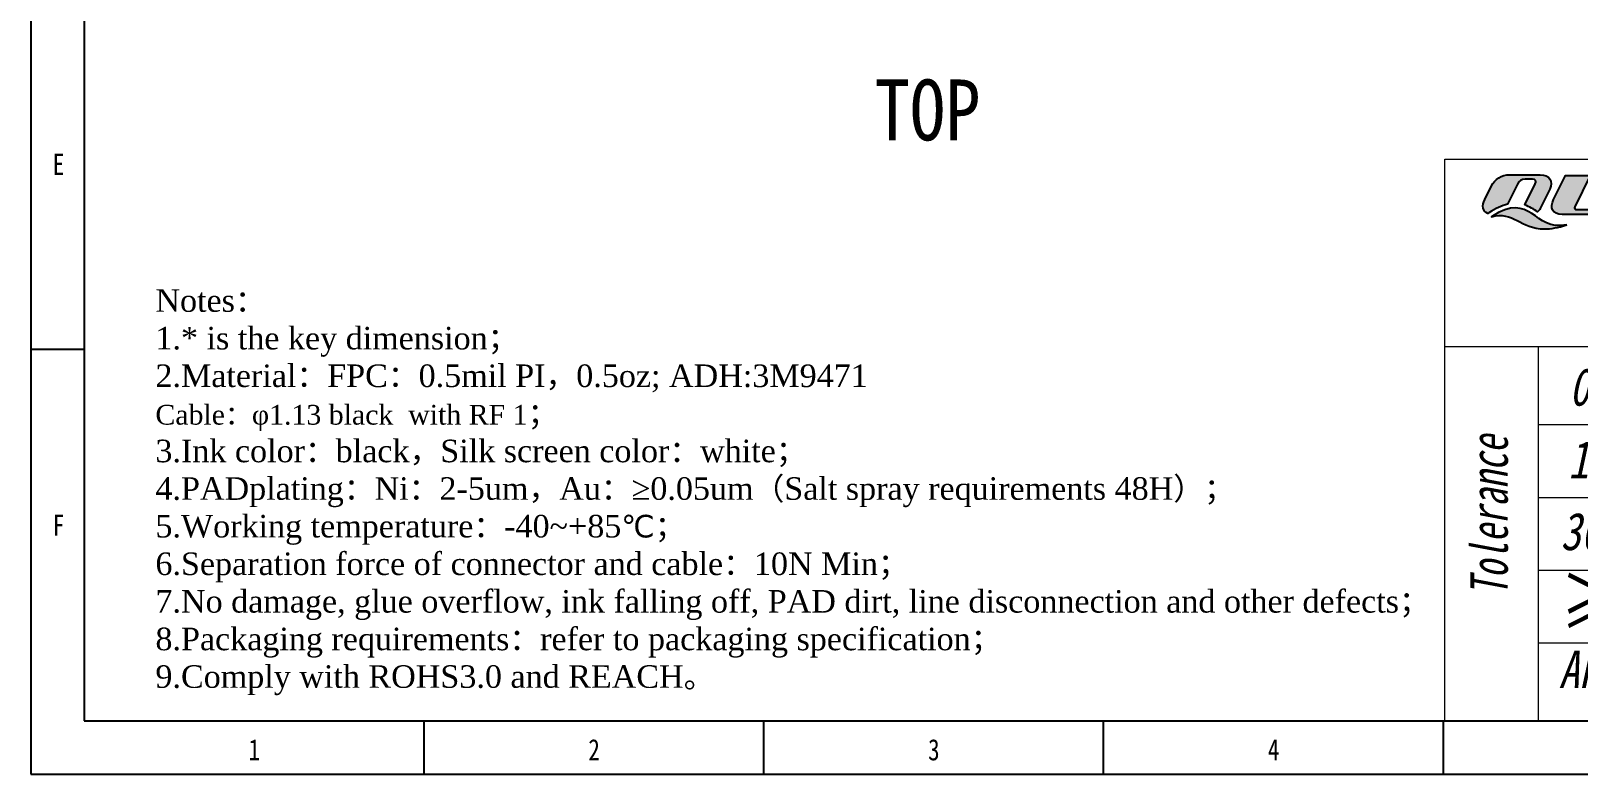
# Model space of a CAD drawing. Header units: millimetres. Extents: x 640 to 795, y 13 to 123.
# Drawn here: x 639.9 to 716.1, y 13.3 to 49.9 of the extents above; entities that cross this region are included whole.
import ezdxf

# ---------------------------------------------------------------- set-up
doc = ezdxf.new("R2010")
doc.units = ezdxf.units.MM
doc.header["$LTSCALE"] = 16.335
doc.layers.get('0').update_dxf_attribs({"linetype": 'CONTINUOUS'})
for name, color, linetype in [('04 \\M+2A4E5\\M+2A672', 1, 'CONTINUOUS'), ('07 图框', 15, 'CONTINUOUS'), ('layer 1', 7, 'CONTINUOUS')]:
    doc.layers.add(name, color=color, linetype=linetype)
doc.styles.add('ST1', font='', dxfattribs={"width": 0.8})
doc.styles.get("Standard").update_dxf_attribs({"font": 'txt', "width": 0.85})
doc.styles.add('Times new Roman', font='times.ttf')
doc.styles.get('ST1').set_extended_font_data('SimSun')

# ---------------------------------------------------------------- blocks, each defined once
blk = doc.blocks.new('BF')
h = blk.add_hatch(color=7)
edge = h.paths.add_edge_path()
edge.add_spline(control_points=[(1128.462, -289.415), (1128.462, -289.415), (1127.273, -289.415), (1127.273, -289.415), (1127.273, -289.415), (1126.942, -289.417), (1126.683, -289.599), (1126.556, -289.853), (1126.556, -289.853), (1126.556, -289.853), (1126.289, -290.386), (1126.289, -290.386), (1126.289, -290.386), (1126.168, -290.63), (1126.198, -290.854), (1126.408, -290.941), (1126.408, -290.941), (1126.408, -290.941), (1126.451, -290.913), (1126.451, -290.913), (1126.451, -290.913), (1126.717, -290.741), (1126.958, -290.63), (1127.181, -290.576), (1127.181, -290.576), (1127.181, -290.576), (1127.562, -289.814), (1127.562, -289.814), (1127.562, -289.814), (1127.562, -289.814), (1127.574, -289.789), (1127.574, -289.789), (1127.574, -289.789), (1127.64, -289.657), (1127.722, -289.588), (1127.876, -289.588), (1127.876, -289.588), (1127.876, -289.588), (1128.165, -289.588), (1128.165, -289.588), (1128.165, -289.588), (1128.293, -289.588), (1128.321, -289.673), (1128.27, -289.776), (1128.27, -289.776), (1128.27, -289.776), (1127.862, -290.602), (1127.862, -290.602), (1127.862, -290.602), (1128.046, -290.666), (1128.204, -290.769), (1128.357, -290.875), (1128.357, -290.875), (1128.401, -290.837), (1128.438, -290.79), (1128.465, -290.737), (1128.465, -290.737), (1128.465, -290.737), (1128.843, -289.982), (1128.843, -289.982), (1128.843, -289.982), (1128.993, -289.683), (1128.827, -289.417), (1128.462, -289.415)], knot_values=[0, 0, 0, 0, 0.0625, 0.0625, 0.0625, 0.0625, 0.125, 0.125, 0.125, 0.125, 0.1875, 0.1875, 0.1875, 0.1875, 0.25, 0.25, 0.25, 0.25, 0.3125, 0.3125, 0.3125, 0.3125, 0.375, 0.375, 0.375, 0.375, 0.4375, 0.4375, 0.4375, 0.4375, 0.5, 0.5, 0.5, 0.5, 0.5625, 0.5625, 0.5625, 0.5625, 0.625, 0.625, 0.625, 0.625, 0.6875, 0.6875, 0.6875, 0.6875, 0.75, 0.75, 0.75, 0.75, 0.8125, 0.8125, 0.8125, 0.8125, 0.875, 0.875, 0.875, 0.875, 0.9375, 0.9375, 0.9375, 0.9375, 1, 1, 1, 1], degree=3, periodic=0)
h = blk.add_hatch(color=256)
edge = h.paths.add_edge_path()
edge.add_spline(control_points=[(1131.174, -289.452), (1131.174, -289.452), (1130.588, -290.625), (1130.588, -290.625), (1130.588, -290.625), (1130.539, -290.722), (1130.439, -290.784), (1130.33, -290.784), (1130.33, -290.784), (1130.33, -290.784), (1129.902, -290.784), (1129.902, -290.784), (1129.902, -290.784), (1129.817, -290.784), (1129.789, -290.744), (1129.822, -290.672), (1129.822, -290.672), (1129.822, -290.672), (1130.425, -289.452), (1130.425, -289.452), (1130.425, -289.452), (1130.425, -289.452), (1129.454, -289.452), (1129.454, -289.452), (1129.454, -289.452), (1129.454, -289.452), (1128.987, -290.386), (1128.987, -290.386), (1128.987, -290.386), (1128.831, -290.699), (1128.925, -290.973), (1129.327, -290.971), (1129.327, -290.971), (1129.327, -290.971), (1130.649, -290.971), (1130.649, -290.971), (1130.649, -290.971), (1130.827, -290.971), (1130.993, -290.861), (1131.081, -290.681), (1131.081, -290.681), (1131.081, -290.681), (1131.695, -289.45), (1131.695, -289.45), (1131.695, -289.45), (1131.695, -289.45), (1131.174, -289.452), (1131.174, -289.452)], knot_values=[0, 0, 0, 0, 0.083333, 0.083333, 0.083333, 0.083333, 0.166667, 0.166667, 0.166667, 0.166667, 0.25, 0.25, 0.25, 0.25, 0.333333, 0.333333, 0.333333, 0.333333, 0.416667, 0.416667, 0.416667, 0.416667, 0.5, 0.5, 0.5, 0.5, 0.583333, 0.583333, 0.583333, 0.583333, 0.666667, 0.666667, 0.666667, 0.666667, 0.75, 0.75, 0.75, 0.75, 0.833333, 0.833333, 0.833333, 0.833333, 0.916667, 0.916667, 0.916667, 0.916667, 1, 1, 1, 1], degree=3, periodic=0)
h = blk.add_hatch(color=7)
edge = h.paths.add_edge_path()
edge.add_spline(control_points=[(1126.548, -291.063), (1128.143, -290.032), (1128.19, -291.658), (1129.507, -291.379)], knot_values=[0.75, 0.75, 0.75, 0.75, 1, 1, 1, 1], degree=3, periodic=0)
edge.add_spline(control_points=[(1129.507, -291.379), (1129.161, -291.497), (1128.878, -291.542), (1128.637, -291.541)], knot_values=[0, 0, 0, 0, 0.25, 0.25, 0.25, 0.25], degree=3, periodic=0)
edge.add_spline(control_points=[(1128.636, -291.541), (1127.69, -291.538), (1127.399, -290.832), (1126.548, -291.063)], knot_values=[0.5, 0.5, 0.5, 0.5, 0.75, 0.75, 0.75, 0.75], degree=3, periodic=0)
at = {"layer": '07 图框', "color": 7, "lineweight": 0}
for p, q in [((1124.72, -288.801), (1190.855, -288.801)), ((1124.72, -310.846), (1124.72, -288.801)), ((1124.72, -288.801), (1190.855, -288.801)), ((1124.72, -296.149), (1190.855, -296.149)), ((1128.394, -310.846), (1128.394, -296.149)), ((1128.394, -299.221), (1140.887, -299.221)), ((1128.394, -302.072), (1140.887, -302.072)), ((1128.394, -304.923), (1140.887, -304.923)), ((1128.394, -307.774), (1140.887, -307.774))]:
    blk.add_line(p, q, dxfattribs=at)
at = {"layer": 'layer 1', "color": 7}
for points, knots in [([(1128.462, -289.415), (1128.462, -289.415), (1127.273, -289.415), (1127.273, -289.415), (1127.273, -289.415), (1126.942, -289.417), (1126.683, -289.599), (1126.556, -289.853), (1126.556, -289.853), (1126.556, -289.853), (1126.289, -290.386), (1126.289, -290.386), (1126.289, -290.386), (1126.168, -290.63), (1126.198, -290.854), (1126.408, -290.941), (1126.408, -290.941), (1126.408, -290.941), (1126.451, -290.913), (1126.451, -290.913), (1126.451, -290.913), (1126.717, -290.741), (1126.958, -290.63), (1127.181, -290.576), (1127.181, -290.576), (1127.181, -290.576), (1127.562, -289.814), (1127.562, -289.814), (1127.562, -289.814), (1127.562, -289.814), (1127.574, -289.789), (1127.574, -289.789), (1127.574, -289.789), (1127.64, -289.657), (1127.722, -289.588), (1127.876, -289.588), (1127.876, -289.588), (1127.876, -289.588), (1128.165, -289.588), (1128.165, -289.588), (1128.165, -289.588), (1128.293, -289.588), (1128.321, -289.673), (1128.27, -289.776), (1128.27, -289.776), (1128.27, -289.776), (1127.862, -290.602), (1127.862, -290.602), (1127.862, -290.602), (1128.046, -290.666), (1128.204, -290.769), (1128.357, -290.875), (1128.357, -290.875), (1128.401, -290.837), (1128.438, -290.79), (1128.465, -290.737), (1128.465, -290.737), (1128.465, -290.737), (1128.843, -289.982), (1128.843, -289.982), (1128.843, -289.982), (1128.993, -289.683), (1128.827, -289.417), (1128.462, -289.415)], [0, 0, 0, 0, 0.0625, 0.0625, 0.0625, 0.0625, 0.125, 0.125, 0.125, 0.125, 0.1875, 0.1875, 0.1875, 0.1875, 0.25, 0.25, 0.25, 0.25, 0.3125, 0.3125, 0.3125, 0.3125, 0.375, 0.375, 0.375, 0.375, 0.4375, 0.4375, 0.4375, 0.4375, 0.5, 0.5, 0.5, 0.5, 0.5625, 0.5625, 0.5625, 0.5625, 0.625, 0.625, 0.625, 0.625, 0.6875, 0.6875, 0.6875, 0.6875, 0.75, 0.75, 0.75, 0.75, 0.8125, 0.8125, 0.8125, 0.8125, 0.875, 0.875, 0.875, 0.875, 0.9375, 0.9375, 0.9375, 0.9375, 1, 1, 1, 1]), ([(1131.174, -289.452), (1131.174, -289.452), (1130.588, -290.625), (1130.588, -290.625), (1130.588, -290.625), (1130.539, -290.722), (1130.439, -290.784), (1130.33, -290.784), (1130.33, -290.784), (1130.33, -290.784), (1129.902, -290.784), (1129.902, -290.784), (1129.902, -290.784), (1129.817, -290.784), (1129.789, -290.744), (1129.822, -290.672), (1129.822, -290.672), (1129.822, -290.672), (1130.425, -289.452), (1130.425, -289.452), (1130.425, -289.452), (1130.425, -289.452), (1129.454, -289.452), (1129.454, -289.452), (1129.454, -289.452), (1129.454, -289.452), (1128.987, -290.386), (1128.987, -290.386), (1128.987, -290.386), (1128.831, -290.699), (1128.925, -290.973), (1129.327, -290.971), (1129.327, -290.971), (1129.327, -290.971), (1130.649, -290.971), (1130.649, -290.971), (1130.649, -290.971), (1130.827, -290.971), (1130.993, -290.861), (1131.081, -290.681), (1131.081, -290.681), (1131.081, -290.681), (1131.695, -289.45), (1131.695, -289.45), (1131.695, -289.45), (1131.695, -289.45), (1131.174, -289.452), (1131.174, -289.452)], [0, 0, 0, 0, 0.083333, 0.083333, 0.083333, 0.083333, 0.166667, 0.166667, 0.166667, 0.166667, 0.25, 0.25, 0.25, 0.25, 0.333333, 0.333333, 0.333333, 0.333333, 0.416667, 0.416667, 0.416667, 0.416667, 0.5, 0.5, 0.5, 0.5, 0.583333, 0.583333, 0.583333, 0.583333, 0.666667, 0.666667, 0.666667, 0.666667, 0.75, 0.75, 0.75, 0.75, 0.833333, 0.833333, 0.833333, 0.833333, 0.916667, 0.916667, 0.916667, 0.916667, 1, 1, 1, 1]), ([(1129.507, -291.379), (1129.161, -291.497), (1128.878, -291.542), (1128.637, -291.541), (1128.637, -291.541), (1128.637, -291.541), (1128.636, -291.541), (1128.636, -291.541), (1128.636, -291.541), (1127.69, -291.538), (1127.399, -290.832), (1126.548, -291.063), (1126.548, -291.063), (1128.143, -290.032), (1128.19, -291.658), (1129.507, -291.379)], [0, 0, 0, 0, 0.25, 0.25, 0.25, 0.25, 0.5, 0.5, 0.5, 0.5, 0.75, 0.75, 0.75, 0.75, 1, 1, 1, 1])]:
    blk.add_open_spline(points, degree=3, knots=knots, dxfattribs=at)
at = {"layer": '04 \\M+2A4E5\\M+2A672', "color": 7, "lineweight": 0, "attachment_point": 1, "style": 'ST1'}
for s, insert, char_height, width in [('{\\fSimSun|b0|i1|c134|p2;0-10   %%P0.05}', (1129.602, -297.006), 1.46966, 11.73315), ('{\\fSimSun|b0|i1|c134|p2;10-30  %%P0.10}', (1129.562, -299.862), 1.46966, 14.12083), ('{\\fSimSun|b0|i1|c134|p2;30-80  %%P0.15}', (1129.26, -302.674), 1.46966, 17.31734), ('{\\H1.333x;≥\\fMicrosoft YaHei UI|b0|i0|c134|p34;\\H0.5625x; \\fSimSun|b0|i1|c134|p2;\\H1.334x;80  %%P0.20}', (1129.281, -305.179), 1.469664, 11.73315), ('{\\fSimSun|b0|i1|c134|p2;Angle  %%P1}%%D', (1129.194, -308.086), 1.46966, 11.73315)]:
    blk.add_mtext(s, dxfattribs=dict(at, insert=insert, char_height=char_height, width=width))
at = {"layer": '07 图框', "color": 7, "lineweight": 0, "insert": (1125.721, -305.935), "char_height": 1.46966, "width": 9.1053, "attachment_point": 1, "rotation": 90, "style": 'ST1'}
blk.add_mtext('{\\fSimSun|b0|i1|c134|p2;\\W0.7;Tolerance}', dxfattribs=at)

msp = doc.modelspace()

# ---------------------------------------------------------------- linework, layer by layer
at = {"layer": '07 图框', "color": 7}
for p, q in [((639.918, 123.024), (639.918, 13.289)), ((642.531, 120.412), (642.531, 15.902)), ((642.531, 34.191), (639.918, 34.191)), ((642.531, 15.902), (792.502, 15.902)), ((659.252, 15.902), (659.252, 13.289)), ((675.974, 15.902), (675.974, 13.289)), ((692.695, 15.902), (692.695, 13.289)), ((709.417, 15.902), (709.417, 13.289)), ((639.918, 13.289), (795.115, 13.289))]:
    msp.add_line(p, q, dxfattribs=at)

# ---------------------------------------------------------------- block references
at = {"xscale": 1.255001684532104, "yscale": 1.255001684532104, "zscale": 1.255001684532104}
msp.add_blockref('BF', (-702.023, 406.014), dxfattribs=at)

# ---------------------------------------------------------------- texts
at = {"color": 7, "insert": (681.446, 47.485), "char_height": 3, "width": 36.6638, "attachment_point": 1}
msp.add_mtext('{\\fSimSun|b0|i0|c134|p2;TOP}', dxfattribs=at)
at = {"insert": (646.045, 37.157), "char_height": 1.110464, "width": 61.4474, "attachment_point": 1, "style": 'Times new Roman'}
msp.add_mtext('Notes{\\fSimSun|b0|i0|c134|p2;：}\\P1.* is the key dimension{\\fSimSun|b0|i0|c134|p2;；}\\P2.Material{\\fSimSun|b0|i0|c134|p2;：}FPC{\\fSimSun|b0|i0|c134|p2;：}0.5mil PI{\\fSimSun|b0|i0|c134|p2;，}0.5oz; ADH:3M9471\\P{\\H0.875x;\\C7;Cable\\fSTXihei|b0|i0|c134|p2;：\\fTimes New Roman|b0|i0|c0|p18;φ1.13 black  with RF 1\\fSimSun|b0|i0|c134|p2;\\H1.14286x;\\C256;；}\\P3.Ink color{\\fSimSun|b0|i0|c134|p2;：}black{\\fSimSun|b0|i0|c134|p2;，}Silk screen color{\\fSimSun|b0|i0|c134|p2;：}white{\\fSimSun|b0|i0|c134|p2;；}\\P4.PADplating{\\fSimSun|b0|i0|c134|p2;：}Ni{\\fSimSun|b0|i0|c134|p2;：}2-5um{\\fSimSun|b0|i0|c134|p2;，}Au{\\fSimSun|b0|i0|c134|p2;：}≥0.05um{\\fSimSun|b0|i0|c134|p2;（}Salt spray requirements 48H{\\fSimSun|b0|i0|c134|p2;）；}\\P5.Working temperature{\\fSimSun|b0|i0|c134|p2;：}-40~+85℃{\\fSimSun|b0|i0|c134|p2;；\\P}6.Separation force of connector and cable{\\fSimSun|b0|i0|c134|p2;：}10N Min{\\fSimSun|b0|i0|c134|p2;；}\\P7.No damage, glue overflow, ink falling off, PAD dirt, line disconnection and other defects{\\fSimSun|b0|i0|c134|p2;；}\\P8.Packaging requirements{\\fSimSun|b0|i0|c134|p2;：}refer to packaging specification{\\fSimSun|b0|i0|c134|p2;；}\\P9.Comply with ROHS3.0 and REACH{\\fSimSun|b0|i0|c134|p2;。}', dxfattribs=at)
at = {"layer": '07 图框', "color": 7, "char_height": 1.045, "width": 2.15548, "attachment_point": 1, "style": 'ST1'}
for s, insert in [('E', (640.992, 43.83)), ('F', (640.992, 26.064)), ('1', (650.63, 15.011)), ('2', (667.351, 15.011)), ('3', (684.073, 15.011)), ('4', (700.794, 15.011))]:
    msp.add_mtext(s, dxfattribs=dict(at, insert=insert))

doc.saveas('drawing.dxf')
